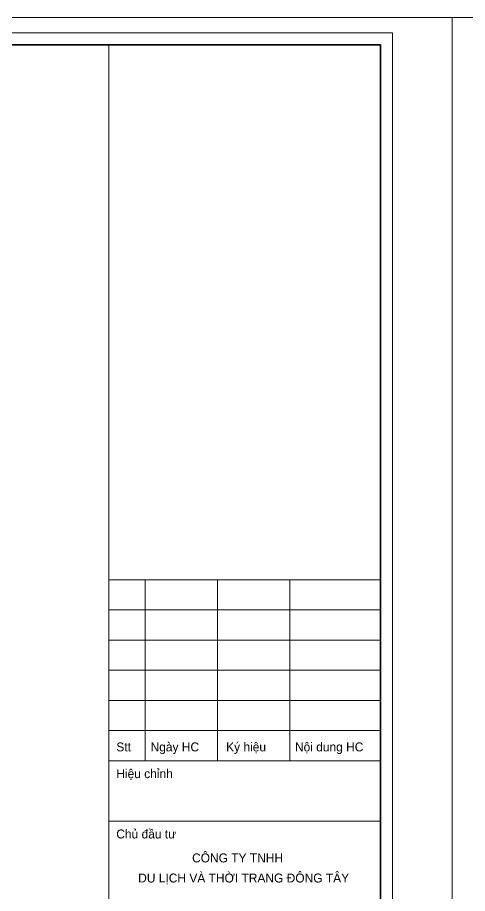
# Model space of a CAD drawing. Header units: inches. Extents: x 88947 to 296847, y 35049 to 161062.
# Drawn here: x 202594 to 207930, y 66659 to 77053 of the extents above; entities that cross this region are included whole.
import ezdxf

# ---------------------------------------------------------------- set-up
doc = ezdxf.new("R2010")
doc.units = ezdxf.units.IN
doc.header["$MEASUREMENT"] = 0
for name, color, linetype, lineweight in [('A-Text', 30, 'Continuous', 9), ('A-Wall', 2, 'Continuous', 35), ('KHUNG 2', 144, 'Continuous', 18), ('NETMANH', 192, 'Continuous', 18)]:
    doc.layers.add(name, color=color, linetype=linetype, lineweight=lineweight)
doc.layers.add('text', color=2, linetype='Continuous')
doc.styles.add('FRANKO', font='VFRANKO.TTF')

# ---------------------------------------------------------------- blocks, each defined once
blk = doc.blocks.new('khung ten')
at = {"layer": 'A-Wall', "ltscale": 0.7}
blk.add_lwpolyline([(267204, -219099), (305804, -219099), (305804, -190799), (267204, -190799)], close=True, dxfattribs=at)
at = {"layer": 'KHUNG 2', "ltscale": 0.7}
for p, q in [((301249, -219099), (301249, -190799)), ((301249, -199776), (305804, -199776)), ((301856, -202813), (301856, -199776)), ((303071, -202813), (303071, -199776)), ((304286, -202813), (304286, -199776)), ((301249, -200282), (305804, -200282)), ((301249, -200789), (305804, -200789)), ((305804, -201295), (301249, -201295)), ((301249, -201801), (305804, -201801)), ((301249, -202307), (305804, -202307)), ((301249, -202813), (305804, -202813)), ((301249, -203826), (305804, -203826))]:
    blk.add_line(p, q, dxfattribs=at)
blk.add_lwpolyline([(267004, -219299), (306004, -219299), (306004, -190599), (267004, -190599)], close=True, dxfattribs=at)
at = {"layer": 'NETMANH', "ltscale": 0.7}
blk.add_lwpolyline([(265004, -220042), (307004, -220042), (307004, -190342), (265004, -190342)], close=True, dxfattribs=at)
at = {"layer": 'text', "linetype": 'Continuous', "style": 'FRANKO'}
for s, p in [('Stt', (301373, -202657)), ('Ngaøy HC', (301948, -202657)), ('Kyù hieäu', (303215, -202657)), ('Noäi dung HC', (304369, -202657)), ('Hieäu chænh', (301373, -203106)), ('Chuû ñaàu tö', (301373, -204118)), ('COÂNG TY TNHH ', (302644, -204520)), ('DU LÒCH VAØ THÔØI TRANG ÑOÂNG TAÂY', (301740, -204857))]:
    blk.add_text(s, height=150, dxfattribs=at).set_placement(p)

msp = doc.modelspace()

# ---------------------------------------------------------------- block references
at = {"layer": 'A-Text'}
for p, xscale, yscale, zscale in [((-9348.5, 211652.7), 0.7071428571362048, 0.7071428573544836, 0.7071428573664265), ((114049.4, 144353.1), 0.3535714285681024, 0.3535714286845177, 0.3535714286832132)]:
    msp.add_blockref('khung ten', p, dxfattribs=dict(at, xscale=xscale, yscale=yscale, zscale=zscale))

doc.saveas('drawing.dxf')
